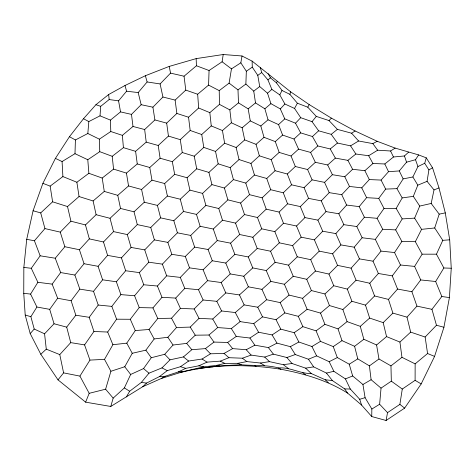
<?xml version="1.0" encoding="UTF-8"?>
<svg xmlns="http://www.w3.org/2000/svg" width="475" height="475" viewBox="0 0 475 475"><rect width="100%" height="100%" fill="white"/><g stroke="black" fill="none" stroke-linecap="round" stroke-linejoin="round"><path stroke-width="0.71" d="M386.086 420.482L387.529 412.621L399.885 404.379L402.283 389.055L415.103 380.332L415.144 363.868L427.571 353.519L425.131 337.024L436.472 325.256L431.941 309.32L441.827 296.495L435.658 281.503L443.858 267.977L436.46 254.19L442.795 240.338L434.708 227.976L439.197 214.142L431.175 203.454L434.013 189.911L427.067 181.349L428.901 169.908L424.715 163.287L426.253 157.837L418.623 154.921L395.158 148.093L377.209 141.289L355.116 130.987L331.407 118.138L309.16 104.559L290.664 91.841L252.124 61.127L242.013 55.979L223.214 54.518L196.157 58.615L169.219 66.417L145.38 75.721L124.996 85.506L108.644 94.537L95.938 104.702L83.493 118.732L69.451 136.705L55.415 158.371L42.892 183.338L33.084 210.763L26.719 239.323L23.845 267.401L23.75 293.295L25.205 315.062L30.21 333.604L40.808 354.261L58.009 379.869L85.625 402.165L110.776 406.457L142.743 386.709L161.405 378.433L165.116 376.277L178.214 371.978L185.767 368.351L198.894 365.792L207.053 362.122L220.352 361.131L228.902 357.693L242.381 358.215L251.109 355.08L264.706 357.075L273.363 354.13L286.882 357.532L295.29 354.54L308.453 359.242L313.648 366.872L326.479 373.089L332.393 380.57L344.672 388.894L347.581 393.092L361.546 405.038L371.729 416.539L386.086 420.482L404.629 408.126L421.171 383.937L434.566 356.404L443.935 327.251L449.409 297.599L451.25 268.238L449.694 239.81L445.289 212.895L439.001 187.94L432.541 167.77L426.253 157.837M371.729 416.539L371.854 409.04L365.085 397.676L362.936 384.495L352.67 375.968L349.226 364.212L337.292 357.568L333.242 346.596L320.465 341.371L316.083 330.843L302.866 326.657L298.294 316.326L284.852 312.906L280.185 302.611L266.635 299.737L257.765 307.212L244.15 304.897L235.279 312.538L221.593 310.965L212.741 319.016L199.013 318.363L190.226 327.091L176.486 327.524L167.865 337.268L154.167 338.954L145.884 350.164L132.246 353.281L124.759 366.736L110.907 371.266L105.61 389.197L113.169 398.121L110.776 406.457M55.415 158.371L62.077 161.559L74.991 153.68L75.418 139.959L87.833 133.499L99.37 139.169L110.782 131.516L122.372 135.369L132.994 126.463L144.655 129.532L154.898 119.938L152.908 107.178L162.931 97.013L160.099 83.933L170.555 73.126L169.219 66.417M33.084 210.763L40.719 212.901L52.612 201.81L67.515 206.56L79.046 196.549L93.118 200.955L104.28 191.419L117.764 195.338L128.547 185.951L141.586 189.489L151.97 180.162L164.665 183.528L174.663 174.325L172.318 161.69L182.263 152.523L180.263 139.656L190.178 130.465L188.539 117.218L198.663 108.003L197.659 94.24L208.572 85.102L209.071 70.514L222.104 61.774L223.214 54.518M408.583 152.16L404.445 155.966L393.472 156.993L384.821 163.97L372.94 163.495L364.871 170.697L352.61 169.284L344.791 176.748L332.399 174.699L327.679 164.973L315.329 162.302L310.597 152.428L298.567 149.138L294.001 139.021L282.601 135.06L278.54 124.598L268.043 119.801L264.878 108.793L255.52 102.927L253.733 91.123L245.872 84.057L246.341 71.25L240.837 62.819L242.013 55.979M83.493 118.732L88.819 121.576L100.017 115.841L100.712 106.323L109.185 99.548L118.572 100.848L126.57 91.212L124.996 85.506M87.833 133.499L88.819 121.576M387.529 412.621L379.632 404.261L381.039 388.128L391.329 381.158L390.967 365.881L401.957 357.319L399.926 342.059L410.667 332.12L407.016 317.152L416.949 306.126L431.941 309.32M174.663 174.325L187.085 177.745L196.715 168.797L194.233 156.21L203.787 147.404L201.732 134.526L211.262 125.917L209.831 112.64L219.474 104.393L219.224 90.618L229.098 83.131L231.473 68.869L240.837 62.819M377.209 141.289L372.845 143.61L358.577 140.986L351.619 133.22L337.387 129.372L329.038 120.585L316.297 116.405L307.776 107.19L297.374 103.206L289.898 94.347L290.664 91.841M85.625 402.165L89.187 393.318L79.919 376.105L63.597 372.881L58.009 379.869M435.658 281.503L420.719 279.941L414.604 266.398L422.133 254.167L415.334 241.686L421.568 229.348L414.616 218.132L419.734 206.079L413.321 196.353L417.816 185.167L427.067 181.349M289.898 94.347L282.002 90.47L276.539 82.911L277.281 81.272M113.169 398.121L124.373 387.909L130.667 374.46L143.551 368.582L151.282 357.734L164.724 354.285L173.025 345.028L186.675 343.389L195.249 335.196L208.958 335.017L217.663 327.566L231.349 328.593L240.112 321.617L253.733 323.641L262.515 316.878L276.052 319.699L284.852 312.906M79.919 376.105L89.947 360.092L84.574 344.892L93.931 331.491L89.217 317.312L98.212 305.045L93.528 291.329L102.612 279.817L116.357 281.764L125.667 270.738L139.365 272.614L148.776 262.194L162.391 264.147L171.808 254.309L185.315 256.458L194.661 247.119L208.062 249.5L217.277 240.564L230.577 243.164L239.632 234.519L252.848 237.28L261.707 228.819L274.841 231.64L283.48 223.256L296.537 226.005L304.932 217.592L317.894 220.133L326.004 211.607L338.823 213.762L346.613 205.052L359.195 206.625L366.605 197.665L378.741 198.39L385.658 189.092L396.963 188.652L403.15 178.897L412.876 176.979L417.935 166.541L424.715 163.287M358.577 140.986L350.58 145.855L337.464 143.052L331.229 134.336L318.63 130.803L312.045 121.665L300.711 117.693L294.553 108.448L284.887 104.001L279.811 94.881L282.002 90.47M307.776 107.19L309.16 104.559M294.553 108.448L297.374 103.206M89.947 360.092L104.512 359.367L112.89 344.713L107.683 332.037L116.589 319.194L111.827 306.381L120.888 294.613L116.357 281.764M415.334 241.686L401.874 241.454L395.675 229.894L402.183 218.91L396.18 208.43L402.194 197.927L413.321 196.353M126.38 396.922L129.645 391.252L141.354 382.411L148.96 373.19L161.957 367.899L169.991 359.842L183.433 356.921L191.811 349.725L205.42 348.603L213.987 342.083L227.638 342.445L236.295 336.407L249.915 338.028L258.59 332.245L272.11 334.923L280.784 329.145L294.156 332.684L298.852 342.012L311.938 346.518L316.605 355.876L329.175 361.701L333.854 371.284L345.414 378.907L350.318 389.043L359.723 399.279L361.546 405.038M63.597 372.881L59.779 354.599L70.728 342.623L66.696 327.138L54.043 323.766L49.709 309.344L36.907 307.016L30.578 294.09L37.881 282.298L31.285 268.298L23.845 267.401M40.808 354.261L46.283 349.155L44.573 333.8L34.212 329.032L30.875 316.671L36.907 307.016M66.696 327.138L75.828 315.222L71.119 300.752L79.824 289.127L74.872 275.049L84.045 263.732L98.082 266.303L107.593 255.384L121.434 257.877L131.088 247.428L144.732 249.874L154.393 239.899L167.853 242.375L177.418 232.839L190.718 235.434L200.123 226.284L213.287 229.033L222.49 220.216L235.541 223.102L244.518 214.558L257.474 217.514L266.214 209.154L279.086 212.076L287.571 203.828L300.36 206.589L308.572 198.384L321.26 200.86L329.217 192.648L341.751 194.685L349.481 186.449L361.754 187.857L369.318 179.568L381.081 180.078L388.514 171.683L399.279 170.935L406.558 162.195L415.488 159.713L418.623 154.921M414.604 266.398L400.484 265.002L394.559 252.54L401.874 241.454M112.89 344.713L126.772 343.152L135.28 330.564L149.037 329.484L157.777 318.493L171.528 318.22L180.417 308.406L194.156 308.97L203.116 299.992L216.82 301.328L225.791 292.921L239.436 294.916L248.383 286.841L261.968 289.352L270.863 281.402L284.394 284.264L293.229 276.254L306.731 279.3L311.404 290.558L324.912 293.972L329.454 305.556L342.873 309.51L347.082 321.628L360.282 326.349L363.838 339.269L376.592 344.981L378.967 358.999L390.967 365.881M317.894 220.133L322.715 231.218L335.843 233.599L343.841 224.669L356.814 226.545L364.378 217.212L377.073 218.31L384.026 208.448L396.18 208.43M31.285 268.298L40.149 255.805L34.426 240.76L26.719 239.323M49.709 309.344L57.653 298.252L52.149 284.127L60.663 272.555L55.26 258.228L40.149 255.805M335.843 233.599L340.896 244.904L354.213 247.196L362.14 237.761L375.345 239.382L382.719 229.265L395.675 229.894M416.949 306.126L411.902 291.733L420.719 279.941M411.902 291.733L397.557 289.055L392.255 275.868L400.484 265.002M116.589 319.194L130.298 319.277L139.222 307.592L152.95 307.895L161.975 297.303L175.691 298.086L184.781 288.373L198.467 289.714L207.557 280.666L221.178 282.53L230.227 273.938L243.788 276.248L252.759 267.918L266.255 270.56L275.114 262.319L288.562 265.145L293.229 276.254M354.213 247.196L359.456 258.893L373.023 261.173L380.992 251.097L394.559 252.54M312.045 121.665L316.297 116.405M55.26 258.228L64.849 246.727L60.254 232.127L44.941 228.582L40.719 212.901M120.888 294.613L134.573 295.741L143.741 284.762L157.421 286.027L166.66 275.832L180.298 277.4L189.537 267.864L203.11 269.794L212.289 260.769L225.779 263.049L234.858 254.38L248.271 256.939L257.212 248.484L270.56 251.222L279.33 242.838L292.612 245.623L297.285 256.832L310.692 259.677L315.471 271.035L328.973 274.069L333.741 285.742L347.308 289.097L351.904 301.281L365.483 305.128L369.657 318.078L383.177 322.62L386.555 336.609L399.926 342.059M132.994 126.463L131.48 114.392L141.152 104.708L138.195 92.566L147.119 81.961L145.38 75.721M34.426 240.76L44.941 228.582M30.21 333.604L34.212 329.032M407.016 317.152L392.89 313.108L388.479 299.398L397.557 289.055M296.537 226.005L301.18 237.173L314.397 239.845L319.236 251.138L332.607 253.816L337.565 265.388L351.096 268.179L356.072 280.208L369.77 283.237L378.361 273.481L392.255 275.868M351.096 268.179L359.456 258.893M64.849 246.727L79.426 249.737L89.353 238.889L85.458 224.942L70.935 221.196L60.254 232.127M395.158 148.093L390.557 150.991L377.637 150.207L368.671 155.735L355.876 154.013L347.896 160.36L335.356 158.098L330.22 148.954L317.811 145.95L312.455 136.521L300.675 132.881L295.515 123.191L284.78 118.875L280.315 108.929L284.887 104.001M332.607 253.816L340.896 244.904M44.573 333.8L54.043 323.766M295.515 123.191L300.711 117.693M314.397 239.845L322.715 231.218M89.353 238.889L103.485 241.965L113.525 231.604L127.288 234.573L137.293 224.604L150.747 227.483L160.615 217.865L173.82 220.738L183.481 211.446L196.484 214.403L205.895 205.438L218.743 208.507L227.887 199.862L240.617 203.027L249.482 194.667L262.123 197.843L266.214 209.154M329.038 120.585L331.407 118.138M347.308 289.097L356.072 280.208M328.973 274.069L337.565 265.388M365.483 305.128L374.591 295.967L388.479 299.398M310.692 259.677L319.236 251.138M292.612 245.623L301.18 237.173M383.177 322.62L392.89 313.108M229.098 83.131L237.993 89.882L238.492 102.873L248.158 108.846L250.289 120.899L260.817 125.988L264.005 137.317L275.292 141.592L279.169 152.416L291.044 156.002L295.331 166.511L307.586 169.522L312.099 179.853L324.556 182.358L332.399 174.699M219.474 104.393L229.847 109.897L231.373 122.77L242.149 127.805L244.708 139.905L256.043 144.329L259.368 155.824L271.213 159.642L275.084 170.715L287.327 173.998L291.561 184.822L304.071 187.667L312.099 179.853M85.458 224.942L96.104 214.712L110.04 218.292L120.537 208.46L134.027 211.803L144.293 202.219L157.421 205.408L167.408 196.044L180.257 199.221L189.935 190.125L202.57 193.39L211.927 184.615L224.396 188.017L233.427 179.603L245.783 183.089L249.482 194.667M211.262 125.917L222.437 130.548L224.633 143.189L236.128 147.511L239.05 159.558L250.96 163.453L254.469 175.026L266.748 178.475L270.702 189.709L283.272 192.779L291.561 184.822M142.743 386.709L146.526 383.093L159.446 376.592L167.271 370.625L180.488 366.682L188.617 361.042L202.059 359.035L210.484 353.798L224.034 353.447L232.625 348.614L246.216 349.725L254.849 345.183L268.399 347.587L276.978 343.122L290.35 346.673L295.29 354.54M288.562 265.145L297.285 256.832M42.892 183.338L50.148 186.117L62.89 176.575L76.879 182.252L88.867 173.298L102.196 178.054L113.567 169.112L126.433 173.09L137.257 163.952L149.756 167.485L160.105 158.223L158.217 145.487L168.435 136.082L166.678 123.12L176.872 113.448L175.115 100.094L185.778 90.102L184.051 76.214L196.43 65.764L196.157 58.615M262.123 197.843L270.702 189.709M306.731 279.3L315.471 271.035M287.327 173.998L295.331 166.511M307.586 169.522L315.329 162.302M324.912 293.972L333.741 285.742M245.783 183.089L254.469 175.026M266.748 178.475L275.084 170.715M196.715 168.797L208.917 172.401L218.173 163.845L215.519 151.436L203.787 147.404M312.455 136.521L318.63 130.803M294.001 139.021L300.675 132.881M278.54 124.598L284.78 118.875M218.173 163.845L230.203 167.645L239.05 159.558M291.044 156.002L298.567 149.138M342.873 309.51L351.904 301.281M250.96 163.453L259.368 155.824M271.213 159.642L279.169 152.416M215.519 151.436L224.633 143.189M310.597 152.428L317.811 145.95M327.679 164.973L335.356 158.098M275.292 141.592L282.601 135.06M280.315 108.929L270.91 103.645L267.526 93.207L271.854 89.371L267.947 79.895L261.695 72.538L260.294 67.397M236.128 147.511L244.708 139.905M360.282 326.349L369.657 318.078M256.043 144.329L264.005 137.317M284.394 284.264L289.049 295.088L302.551 298.336L311.404 290.558M222.437 130.548L231.373 122.77M137.257 163.952L135.607 151.323L146.223 142.12L144.655 129.532M260.817 125.988L268.043 119.801M264.878 108.793L270.91 103.645M242.149 127.805L250.289 120.899M280.185 302.611L289.049 295.088M302.551 298.336L307.135 309.278L320.53 313.084L329.454 305.556M376.592 344.981L386.555 336.609M267.947 79.895L270.441 77.847L276.539 82.911M110.782 131.516L110.443 120.11L120.525 111.892L131.48 114.392M330.22 148.954L337.464 143.052M229.847 109.897L238.492 102.873M331.229 134.336L337.387 129.372M248.158 108.846L255.52 102.927M320.53 313.084L324.9 324.318L338.034 328.902L347.082 321.628M298.294 316.326L307.135 309.278M74.991 153.68L87.786 159.737L99.75 151.679L112.201 156.299L123.417 147.648L135.607 151.323M253.733 91.123L259.712 86.551L257.783 75.359L252.278 67.129L252.124 61.127M338.034 328.902L341.988 340.652L354.593 346.299L363.838 339.269M237.993 89.882L245.872 84.057M316.083 330.843L324.9 324.318M257.783 75.359L261.695 72.538M381.039 388.128L371.112 379.721L369.402 365.869L378.967 358.999M246.341 71.25L252.278 67.129M294.156 332.684L302.866 326.657M333.242 346.596L341.988 340.652M351.619 133.22L355.116 130.987M349.226 364.212L357.782 358.88L369.402 365.869M371.854 409.04L379.632 404.261M311.938 346.518L320.465 341.371M428.901 169.908L432.541 167.77M362.936 384.495L371.112 379.721M290.35 346.673L298.852 342.012M329.175 361.701L337.292 357.568M308.453 359.242L316.605 355.876M345.414 378.907L352.67 375.968M434.013 189.911L439.001 187.94M161.405 378.433L183.95 371.391L203.763 366.837L216.38 365.423L224.806 363.387L237.85 363.322L246.875 361.588L260.413 363.025L269.515 361.653L283.308 364.675L292.018 363.5L305.615 368.143L311.339 373.57L325.286 379.78L332.393 380.57M359.723 399.279L365.085 397.676M89.187 393.318L105.61 389.197M326.479 373.089L333.854 371.284M419.734 206.079L431.175 203.454M180.417 372.554C200.284 367.335 220.792 365.536 241.252 364.758C253.751 365.898 266.368 364.663 278.629 367.953C290.017 366.979 300.034 373.736 311.339 373.57M439.197 214.142L445.289 212.895M305.615 368.143L313.648 366.872M197.487 368.832C225.049 364.183 253.264 364.984 280.814 369.247C304.166 373.629 327.311 380.374 347.581 393.092M196.365 368.808L201.115 368.279M421.568 229.348L434.708 227.976M178.214 371.978L183.95 371.391M211.915 366.813L213.691 366.635M442.795 240.338L449.694 239.81M402.183 218.91L414.616 218.132M159.446 376.592L165.116 376.277M422.133 254.167L436.46 254.19M344.672 388.894L350.318 389.043M443.858 267.977L451.25 268.238M93.931 331.491L107.683 332.037M98.212 305.045L111.827 306.381M126.57 91.212L138.195 92.566M23.75 293.295L30.578 294.09M37.881 282.298L52.149 284.127M141.354 382.411L146.526 383.093M441.827 296.495L449.409 297.599M216.38 365.423L219.783 365.934M147.119 81.961L160.099 83.933M75.828 315.222L89.217 317.312M79.824 289.127L93.528 291.329M70.728 342.623L84.574 344.892M60.663 272.555L74.872 275.049M57.653 298.252L71.119 300.752M231.61 365.328L232.982 365.584M141.152 104.708L152.908 107.178M198.894 365.792L203.763 366.837M170.555 73.126L184.051 76.214M162.931 97.013L175.115 100.094M436.472 325.256L443.935 327.251M154.898 119.938L166.678 123.12M146.223 142.12L158.217 145.487M160.105 158.223L172.318 161.69M25.205 315.062L30.875 316.671M168.435 136.082L180.263 139.656M182.263 152.523L194.233 156.21M180.488 366.682L185.767 368.351M176.872 113.448L188.539 117.218M95.938 104.702L100.712 106.323M410.667 332.12L425.131 337.024M185.778 90.102L197.659 94.24M190.178 130.465L201.732 134.526M196.43 65.764L209.071 70.514M46.283 349.155L59.779 354.599M100.017 115.841L110.443 120.11M427.571 353.519L434.566 356.404M198.663 108.003L209.831 112.64M237.85 363.322L241.252 364.758M254.386 365.524L256.049 366.243M401.957 357.319L415.144 363.868M220.352 361.131L224.806 363.387M161.957 367.899L167.271 370.625M208.572 85.102L219.224 90.618M69.451 136.705L75.418 139.959M278.629 367.953L280.814 369.247M415.103 380.332L421.171 383.937M260.413 363.025L264.527 365.524M202.059 359.035L207.053 362.122M124.373 387.909L129.645 391.252M271.854 89.371L279.811 94.881M391.329 381.158L402.283 389.055M302.741 372.733L305.455 374.757M242.381 358.215L246.875 361.588M222.104 61.774L231.473 68.869M283.308 364.675L288.307 368.481M399.885 404.379L404.629 408.126M183.433 356.921L188.617 361.042M259.712 86.551L267.526 93.207M143.551 368.582L148.96 373.19M224.034 353.447L228.902 357.693M264.706 357.075L269.515 361.653M325.286 379.78L328.344 382.737M205.42 348.603L210.484 353.798M164.724 354.285L169.991 359.842M246.216 349.725L251.109 355.08M286.882 357.532L292.018 363.5M186.675 343.389L191.811 349.725M227.638 342.445L232.625 348.614M124.759 366.736L130.667 374.46M268.399 347.587L273.363 354.13M372.845 143.61L377.637 150.207M208.958 335.017L213.987 342.083M145.884 350.164L151.282 357.734M249.915 338.028L254.849 345.183M167.865 337.268L173.025 345.028M350.58 145.855L355.876 154.013M231.349 328.593L236.295 336.407M190.226 327.091L195.249 335.196M412.876 176.979L417.816 185.167M272.11 334.923L276.978 343.122M212.741 319.016L217.663 327.566M396.963 188.652L402.194 197.927M253.733 323.641L258.59 332.245M268.137 73.672L270.441 77.847M368.671 155.735L372.94 163.495M149.037 329.484L154.167 338.954M126.772 343.152L132.246 353.281M104.512 359.367L110.907 371.266M235.279 312.538L240.112 321.617M171.528 318.22L176.486 327.524M347.896 160.36L352.61 169.284M378.741 198.39L384.026 208.448M194.156 308.97L199.013 318.363M377.073 218.31L382.719 229.265M381.081 180.078L385.658 189.092M364.871 170.697L369.318 179.568M276.052 319.699L280.784 329.145M361.754 187.857L366.605 197.665M216.82 301.328L221.593 310.965M359.195 206.625L364.378 217.212M257.765 307.212L262.515 316.878M399.279 170.935L403.15 178.897M390.557 150.991L393.472 156.993M344.791 176.748L349.481 186.449M375.345 239.382L380.992 251.097M384.821 163.97L388.514 171.683M356.814 226.545L362.14 237.761M239.436 294.916L244.15 304.897M341.751 194.685L346.613 205.052M338.823 213.762L343.841 224.669M175.691 298.086L180.417 308.406M152.95 307.895L157.777 318.493M324.556 182.358L329.217 192.648M198.467 289.714L203.116 299.992M261.968 289.352L266.635 299.737M221.178 282.53L225.791 292.921M321.26 200.86L326.004 211.607M130.298 319.277L135.28 330.564M373.023 261.173L378.361 273.481M243.788 276.248L248.383 286.841M266.255 270.56L270.863 281.402M304.071 187.667L308.572 198.384M300.36 206.589L304.932 217.592M270.56 251.222L275.114 262.319M248.271 256.939L252.759 267.918M225.779 263.049L230.227 273.938M203.11 269.794L207.557 280.666M180.298 277.4L184.781 288.373M157.421 286.027L161.975 297.303M274.841 231.64L279.33 242.838M279.086 212.076L283.48 223.256M134.573 295.741L139.222 307.592M283.272 192.779L287.571 203.828M252.848 237.28L257.212 248.484M230.577 243.164L234.858 254.38M369.77 283.237L374.591 295.967M208.062 249.5L212.289 260.769M257.474 217.514L261.707 228.819M185.315 256.458L189.537 267.864M162.391 264.147L166.66 275.832M139.365 272.614L143.741 284.762M415.488 159.713L417.935 166.541M235.541 223.102L239.632 234.519M213.287 229.033L217.277 240.564M404.445 155.966L406.558 162.195M240.617 203.027L244.518 214.558M190.718 235.434L194.661 247.119M98.082 266.303L102.612 279.817M167.853 242.375L171.808 254.309M79.426 249.737L84.045 263.732M144.732 249.874L148.776 262.194M121.434 257.877L125.667 270.738M218.743 208.507L222.49 220.216M196.484 214.403L200.123 226.284M103.485 241.965L107.593 255.384M173.82 220.738L177.418 232.839M127.288 234.573L131.088 247.428M224.396 188.017L227.887 199.862M150.747 227.483L154.393 239.899M202.57 193.39L205.895 205.438M230.203 167.645L233.427 179.603M180.257 199.221L183.481 211.446M110.04 218.292L113.525 231.604M157.421 205.408L160.615 217.865M134.027 211.803L137.293 224.604M354.593 346.299L357.782 358.88M208.917 172.401L211.927 184.615M67.515 206.56L70.935 221.196M187.085 177.745L189.935 190.125M164.665 183.528L167.408 196.044M93.118 200.955L96.104 214.712M141.586 189.489L144.293 202.219M117.764 195.338L120.537 208.46M118.572 100.848L120.525 111.892M149.756 167.485L151.97 180.162M126.433 173.09L128.547 185.951M50.148 186.117L52.612 201.81M102.196 178.054L104.28 191.419M76.879 182.252L79.046 196.549M108.644 94.537L109.185 99.548M112.201 156.299L113.567 169.112M122.372 135.369L123.417 147.648M87.786 159.737L88.867 173.298M62.077 161.559L62.89 176.575M99.37 139.169L99.75 151.679"/></g></svg>
